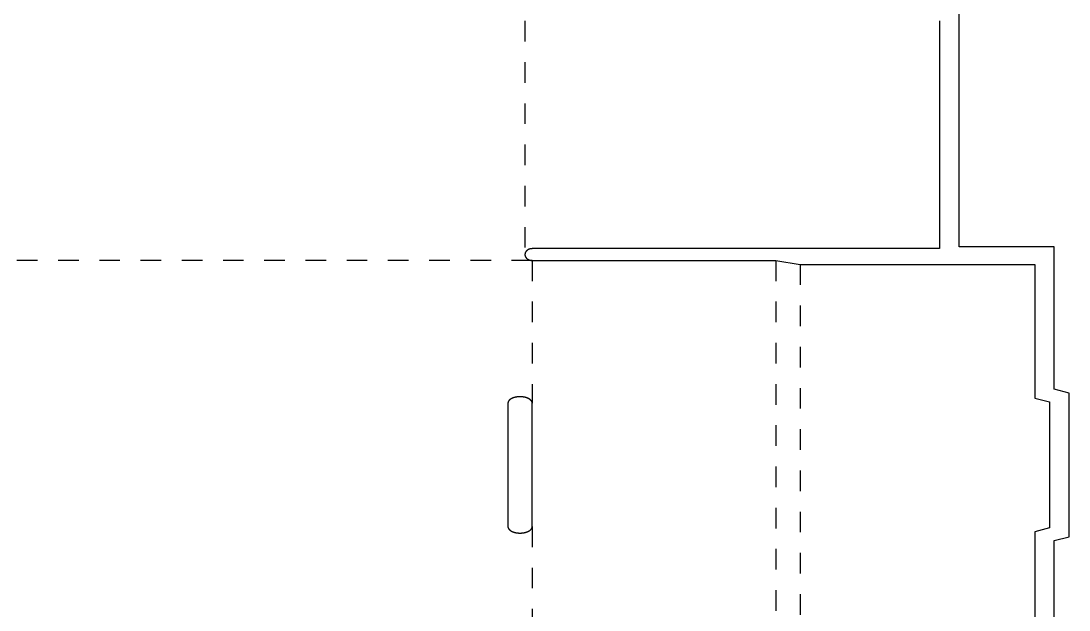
# Model space of a CAD drawing. Extents: x 0 to 1220, y -1241 to 0.
# Drawn here: x 610 to 1220, y -898 to -555 of the extents above; entities that cross this region are included whole.
import ezdxf

# ---------------------------------------------------------------- set-up
doc = ezdxf.new("R2010")
doc.units = 0
doc.linetypes.add('DASHED', pattern=[24, 12, -12])
for name, color, linetype in [('BLEED', 3, 'CONTINUOUS'), ('CREASE', 5, 'DASHED'), ('CUT', 1, 'CONTINUOUS')]:
    doc.layers.add(name, color=color, linetype=linetype)

msp = doc.modelspace()

# ---------------------------------------------------------------- linework, layer by layer
at = {"layer": 'BLEED'}
for p, q in [((1156.261, -686.0333), (1156.261, -546.197)), ((1211.6966, -686.0333), (1156.261, -686.0333)), ((1211.6966, -769.001), (1211.6966, -686.0333)), ((1220.269, -771.2906), (1211.6966, -769.001)), ((1220.269, -854.8891), (1220.269, -771.2906)), ((1211.6966, -857.1787), (1220.269, -854.8891)), ((1211.6966, -927.7409), (1211.6966, -857.1787))]:
    msp.add_line(p, q, dxfattribs=at)
at = {"layer": 'CREASE'}
for p, q in [((903.5204, -554.5882), (903.5204, -690.6055)), ((907.7724, -694.0345), (312.4968, -694.0345)), ((907.7724, -694.0345), (907.7724, -777.2205)), ((1049.5047, -694.0345), (1049.5047, -1090.8849)), ((1063.6779, -696.324), (1063.6779, -1088.5954)), ((907.7724, -848.9588), (907.7724, -935.9606))]:
    msp.add_line(p, q, dxfattribs=at)
at = {"layer": 'CUT'}
for p, q in [((1144.831, -554.5879), (1144.831, -687.1766)), ((903.7721, -689.4439), (903.7498, -689.495)), ((903.7951, -689.3935), (903.7721, -689.4439)), ((903.8189, -689.3431), (903.7951, -689.3935)), ((903.8441, -689.2934), (903.8189, -689.3431)), ((903.87, -689.2438), (903.8441, -689.2934)), ((903.8974, -689.1941), (903.87, -689.2438)), ((903.9254, -689.1458), (903.8974, -689.1941)), ((903.9542, -689.0969), (903.9254, -689.1458)), ((903.9838, -689.0486), (903.9542, -689.0969)), ((904.0147, -689.0011), (903.9838, -689.0486)), ((904.0464, -688.9536), (904.0147, -689.0011)), ((904.0788, -688.9068), (904.0464, -688.9536)), ((904.1126, -688.86), (904.0788, -688.9068)), ((904.1472, -688.8139), (904.1126, -688.86)), ((904.1825, -688.7678), (904.1472, -688.8139)), ((904.2185, -688.7232), (904.1825, -688.7678)), ((904.2559, -688.6778), (904.2185, -688.7232)), ((904.2934, -688.6339), (904.2559, -688.6778)), ((904.3322, -688.59), (904.2934, -688.6339)), ((904.3718, -688.5468), (904.3322, -688.59)), ((904.4129, -688.5036), (904.3718, -688.5468)), ((904.4539, -688.4618), (904.4129, -688.5036)), ((904.4964, -688.4201), (904.4539, -688.4618)), ((904.5389, -688.3783), (904.4964, -688.4201)), ((904.5828, -688.338), (904.5389, -688.3783)), ((904.6274, -688.2977), (904.5828, -688.338)), ((904.6728, -688.2581), (904.6274, -688.2977)), ((904.7189, -688.2192), (904.6728, -688.2581)), ((904.7657, -688.181), (904.7189, -688.2192)), ((904.8132, -688.1429), (904.7657, -688.181)), ((904.8614, -688.1062), (904.8132, -688.1429)), ((904.9111, -688.0694), (904.8614, -688.1062)), ((904.9608, -688.0334), (904.9111, -688.0694)), ((905.0112, -687.9982), (904.9608, -688.0334)), ((905.0623, -687.9636), (905.0112, -687.9982)), ((905.1142, -687.929), (905.0623, -687.9636)), ((905.166, -687.8959), (905.1142, -687.929)), ((905.2193, -687.8635), (905.166, -687.8959)), ((905.2733, -687.8311), (905.2193, -687.8635)), ((905.3273, -687.8002), (905.2733, -687.8311)), ((905.3827, -687.7692), (905.3273, -687.8002)), ((905.4382, -687.7397), (905.3827, -687.7692)), ((905.4943, -687.7102), (905.4382, -687.7397)), ((905.5505, -687.6821), (905.4943, -687.7102)), ((905.6081, -687.654), (905.5505, -687.6821)), ((905.6657, -687.6266), (905.6081, -687.654)), ((905.724, -687.6007), (905.6657, -687.6266)), ((905.783, -687.5748), (905.724, -687.6007)), ((905.8421, -687.5503), (905.783, -687.5748)), ((905.9018, -687.5258), (905.8421, -687.5503)), ((905.9623, -687.5028), (905.9018, -687.5258)), ((906.0228, -687.4805), (905.9623, -687.5028)), ((906.084, -687.4582), (906.0228, -687.4805)), ((906.1452, -687.4373), (906.084, -687.4582)), ((906.2071, -687.4171), (906.1452, -687.4373)), ((906.2698, -687.3977), (906.2071, -687.4171)), ((906.3324, -687.379), (906.2698, -687.3977)), ((906.395, -687.3617), (906.3324, -687.379)), ((906.4584, -687.3444), (906.395, -687.3617)), ((906.5225, -687.3278), (906.4584, -687.3444)), ((906.5858, -687.3127), (906.5225, -687.3278)), ((906.6506, -687.2983), (906.5858, -687.3127)), ((906.7147, -687.2839), (906.6506, -687.2983)), ((906.7795, -687.271), (906.7147, -687.2839)), ((906.845, -687.2587), (906.7795, -687.271)), ((906.9098, -687.2479), (906.845, -687.2587)), ((906.9754, -687.2371), (906.9098, -687.2479)), ((907.0416, -687.2278), (906.9754, -687.2371)), ((907.1071, -687.2184), (907.0416, -687.2278)), ((907.1734, -687.2105), (907.1071, -687.2184)), ((907.2396, -687.2033), (907.1734, -687.2105)), ((907.3058, -687.1975), (907.2396, -687.2033)), ((907.3721, -687.1918), (907.3058, -687.1975)), ((907.439, -687.1867), (907.3721, -687.1918)), ((907.5053, -687.1831), (907.439, -687.1867)), ((907.5722, -687.1802), (907.5053, -687.1831)), ((907.6392, -687.1781), (907.5722, -687.1802)), ((907.7054, -687.1766), (907.6392, -687.1781)), ((907.7724, -687.1766), (907.7054, -687.1766)), ((911.2018, -687.1766), (907.7724, -687.1766)), ((1144.831, -687.1766), (911.2018, -687.1766)), ((903.5222, -690.498), (903.5208, -690.5513)), ((903.5208, -690.5513), (903.5208, -690.6053)), ((903.5208, -690.6053), (903.5208, -690.6593)), ((903.5208, -690.6593), (903.5222, -690.7133)), ((903.5251, -690.444), (903.5222, -690.498)), ((903.5222, -690.7133), (903.5251, -690.7673)), ((903.5287, -690.39), (903.5251, -690.444)), ((903.5251, -690.7673), (903.5287, -690.8206)), ((903.5338, -690.3367), (903.5287, -690.39)), ((903.5287, -690.8206), (903.5338, -690.8746)), ((903.5395, -690.2827), (903.5338, -690.3367)), ((903.5338, -690.8746), (903.5395, -690.9278)), ((903.546, -690.2294), (903.5395, -690.2827)), ((903.5395, -690.9278), (903.546, -690.9818)), ((903.5539, -690.1754), (903.546, -690.2294)), ((903.546, -690.9818), (903.5539, -691.0351)), ((903.5626, -690.1222), (903.5539, -690.1754)), ((903.5539, -691.0351), (903.5626, -691.0884)), ((903.5726, -690.0689), (903.5626, -690.1222)), ((903.5626, -691.0884), (903.5726, -691.1417)), ((903.5834, -690.0156), (903.5726, -690.0689)), ((903.5726, -691.1417), (903.5834, -691.195)), ((903.5957, -689.963), (903.5834, -690.0156)), ((903.5834, -691.195), (903.5957, -691.2482)), ((903.6086, -689.9105), (903.5957, -689.963)), ((903.5957, -691.2482), (903.6086, -691.3008)), ((903.623, -689.8572), (903.6086, -689.9105)), ((903.6086, -691.3008), (903.623, -691.3534)), ((903.6382, -689.8054), (903.623, -689.8572)), ((903.623, -691.3534), (903.6382, -691.4059)), ((903.654, -689.7528), (903.6382, -689.8054)), ((903.6382, -691.4059), (903.654, -691.4585)), ((903.6713, -689.701), (903.654, -689.7528)), ((903.654, -691.4585), (903.6713, -691.5103)), ((903.6893, -689.6491), (903.6713, -689.701)), ((903.6713, -691.5103), (903.6893, -691.5622)), ((903.7087, -689.5973), (903.6893, -689.6491)), ((903.6893, -691.5622), (903.7087, -691.614)), ((903.7289, -689.5462), (903.7087, -689.5973)), ((903.7087, -691.614), (903.7289, -691.6651)), ((903.7498, -689.495), (903.7289, -689.5462)), ((903.7289, -691.6651), (903.7498, -691.7162)), ((903.7498, -691.7162), (903.7721, -691.7674)), ((903.7721, -691.7674), (903.7951, -691.8178)), ((903.7951, -691.8178), (903.8189, -691.8674)), ((903.8189, -691.8674), (903.8441, -691.9178)), ((903.8441, -691.9178), (903.87, -691.9675)), ((903.87, -691.9675), (903.8974, -692.0165)), ((903.8974, -692.0165), (903.9254, -692.0654)), ((903.9254, -692.0654), (903.9542, -692.1144)), ((903.9542, -692.1144), (903.9838, -692.1619)), ((903.9838, -692.1619), (904.0147, -692.2102)), ((904.0147, -692.2102), (904.0464, -692.2577)), ((904.0464, -692.2577), (904.0788, -692.3045)), ((904.0788, -692.3045), (904.1126, -692.3513)), ((904.1126, -692.3513), (904.1472, -692.3974)), ((904.1472, -692.3974), (904.1825, -692.4427)), ((904.1825, -692.4427), (904.2185, -692.4881)), ((904.2185, -692.4881), (904.2559, -692.5327)), ((904.2559, -692.5327), (904.2934, -692.5774)), ((904.2934, -692.5774), (904.3322, -692.6213)), ((904.3322, -692.6213), (904.3718, -692.6645)), ((904.3718, -692.6645), (904.4129, -692.707)), ((904.4129, -692.707), (904.4539, -692.7494)), ((904.4539, -692.7494), (904.4964, -692.7912)), ((904.4964, -692.7912), (904.5389, -692.8322)), ((904.5389, -692.8322), (904.5828, -692.8733)), ((904.5828, -692.8733), (904.6274, -692.9136)), ((904.6274, -692.9136), (904.6728, -692.9525)), ((904.6728, -692.9525), (904.7189, -692.9921)), ((904.7189, -692.9921), (904.7657, -693.0302)), ((904.7657, -693.0302), (904.8132, -693.0677)), ((904.8132, -693.0677), (904.8614, -693.1051)), ((904.8614, -693.1051), (904.9111, -693.1418)), ((904.9111, -693.1418), (904.9608, -693.1778)), ((904.9608, -693.1778), (905.0112, -693.2131)), ((905.0112, -693.2131), (905.0623, -693.2477)), ((905.0623, -693.2477), (905.1142, -693.2815)), ((905.1142, -693.2815), (905.166, -693.3146)), ((905.166, -693.3146), (905.2193, -693.3478)), ((905.2193, -693.3478), (905.2733, -693.3794)), ((905.2733, -693.3794), (905.3273, -693.4111)), ((905.3273, -693.4111), (905.3827, -693.4414)), ((905.3827, -693.4414), (905.4382, -693.4716)), ((905.4382, -693.4716), (905.4943, -693.5004)), ((905.4943, -693.5004), (905.5505, -693.5292)), ((905.5505, -693.5292), (905.6081, -693.5573)), ((905.6081, -693.5573), (905.6657, -693.5839)), ((905.6657, -693.5839), (905.724, -693.6106)), ((905.724, -693.6106), (905.783, -693.6358)), ((905.783, -693.6358), (905.8421, -693.661)), ((905.8421, -693.661), (905.9018, -693.6847)), ((905.9018, -693.6847), (905.9623, -693.7085)), ((905.9623, -693.7085), (906.0228, -693.7308)), ((906.0228, -693.7308), (906.084, -693.7524)), ((906.084, -693.7524), (906.1452, -693.7733)), ((906.1452, -693.7733), (906.2071, -693.7934)), ((906.2071, -693.7934), (906.2698, -693.8129)), ((906.2698, -693.8129), (906.3324, -693.8316)), ((906.3324, -693.8316), (906.395, -693.8496)), ((906.395, -693.8496), (906.4584, -693.8669)), ((906.4584, -693.8669), (906.5225, -693.8827)), ((906.5225, -693.8827), (906.5858, -693.8986)), ((906.5858, -693.8986), (906.6506, -693.913)), ((906.6506, -693.913), (906.7147, -693.9266)), ((906.7147, -693.9266), (906.7795, -693.9396)), ((906.7795, -693.9396), (906.845, -693.9518)), ((906.845, -693.9518), (906.9098, -693.9634)), ((906.9098, -693.9634), (906.9754, -693.9734)), ((906.9754, -693.9734), (907.0416, -693.9835)), ((907.0416, -693.9835), (907.1071, -693.9922)), ((907.1071, -693.9922), (907.1734, -694.0001)), ((907.1734, -694.0001), (907.2396, -694.0073)), ((907.2396, -694.0073), (907.3058, -694.0138)), ((907.3058, -694.0138), (907.3721, -694.0195)), ((907.3721, -694.0195), (907.439, -694.0238)), ((907.439, -694.0238), (907.5053, -694.0274)), ((907.5053, -694.0274), (907.5722, -694.031)), ((907.5722, -694.031), (907.6392, -694.0325)), ((907.6392, -694.0325), (907.7054, -694.0339)), ((907.7054, -694.0339), (907.7724, -694.0346)), ((907.7724, -694.0346), (1049.5044, -694.0346)), ((1049.5044, -694.0346), (1063.6776, -696.3242)), ((1063.6776, -696.3242), (1200.2666, -696.3242)), ((1200.2666, -696.3242), (1200.2666, -774.1678)), ((895.1551, -774.8345), (895.086, -774.882)), ((895.2257, -774.7884), (895.1551, -774.8345)), ((895.297, -774.7423), (895.2257, -774.7884)), ((895.3704, -774.697), (895.297, -774.7423)), ((895.4446, -774.6523), (895.3704, -774.697)), ((895.5202, -774.6084), (895.4446, -774.6523)), ((895.5965, -774.5652), (895.5202, -774.6084)), ((895.675, -774.522), (895.5965, -774.5652)), ((895.7542, -774.4802), (895.675, -774.522)), ((895.8348, -774.4385), (895.7542, -774.4802)), ((895.9162, -774.3982), (895.8348, -774.4385)), ((895.9997, -774.3578), (895.9162, -774.3982)), ((896.0832, -774.319), (895.9997, -774.3578)), ((896.1689, -774.2801), (896.0832, -774.319)), ((896.2553, -774.2426), (896.1689, -774.2801)), ((896.3424, -774.2052), (896.2553, -774.2426)), ((896.431, -774.1692), (896.3424, -774.2052)), ((896.5202, -774.1332), (896.431, -774.1692)), ((896.611, -774.0986), (896.5202, -774.1332)), ((896.7024, -774.0641), (896.611, -774.0986)), ((896.7953, -774.031), (896.7024, -774.0641)), ((896.8889, -773.9986), (896.7953, -774.031)), ((896.9832, -773.9669), (896.8889, -773.9986)), ((897.0782, -773.9359), (896.9832, -773.9669)), ((897.1747, -773.9057), (897.0782, -773.9359)), ((897.2719, -773.8769), (897.1747, -773.9057)), ((897.3698, -773.8481), (897.2719, -773.8769)), ((897.4685, -773.8207), (897.3698, -773.8481)), ((897.5678, -773.7934), (897.4685, -773.8207)), ((897.6686, -773.7674), (897.5678, -773.7934)), ((897.7694, -773.743), (897.6686, -773.7674)), ((897.8717, -773.7185), (897.7694, -773.743)), ((897.9739, -773.6947), (897.8717, -773.7185)), ((898.0769, -773.6724), (897.9739, -773.6947)), ((898.1806, -773.6508), (898.0769, -773.6724)), ((898.285, -773.6299), (898.1806, -773.6508)), ((898.3901, -773.6105), (898.285, -773.6299)), ((898.4959, -773.591), (898.3901, -773.6105)), ((898.6018, -773.573), (898.4959, -773.591)), ((898.709, -773.5558), (898.6018, -773.573)), ((898.8156, -773.5399), (898.709, -773.5558)), ((898.9236, -773.5248), (898.8156, -773.5399)), ((899.0316, -773.5097), (898.9236, -773.5248)), ((899.1396, -773.4967), (899.0316, -773.5097)), ((899.249, -773.4838), (899.1396, -773.4967)), ((899.3578, -773.4722), (899.249, -773.4838)), ((899.4672, -773.4614), (899.3578, -773.4722)), ((899.5774, -773.4514), (899.4672, -773.4614)), ((899.6875, -773.4427), (899.5774, -773.4514)), ((899.7977, -773.4348), (899.6875, -773.4427)), ((899.9078, -773.4276), (899.7977, -773.4348)), ((900.0187, -773.4218), (899.9078, -773.4276)), ((900.1296, -773.4161), (900.0187, -773.4218)), ((900.2405, -773.4118), (900.1296, -773.4161)), ((900.3521, -773.4089), (900.2405, -773.4118)), ((900.463, -773.4067), (900.3521, -773.4089)), ((900.5746, -773.4053), (900.463, -773.4067)), ((900.6862, -773.4046), (900.5746, -773.4053)), ((900.6862, -773.4046), (900.6862, -773.4046)), ((900.797, -773.4053), (900.6862, -773.4046)), ((900.9086, -773.4067), (900.797, -773.4053)), ((901.0195, -773.4089), (900.9086, -773.4067)), ((901.1311, -773.4118), (901.0195, -773.4089)), ((901.242, -773.4161), (901.1311, -773.4118)), ((901.3529, -773.4218), (901.242, -773.4161)), ((901.4638, -773.4276), (901.3529, -773.4218)), ((901.5739, -773.4348), (901.4638, -773.4276)), ((901.6841, -773.4427), (901.5739, -773.4348)), ((901.7942, -773.4514), (901.6841, -773.4427)), ((901.9044, -773.4614), (901.7942, -773.4514)), ((902.0138, -773.4722), (901.9044, -773.4614)), ((902.1226, -773.4838), (902.0138, -773.4722)), ((902.232, -773.4967), (902.1226, -773.4838)), ((902.34, -773.5097), (902.232, -773.4967)), ((902.448, -773.5248), (902.34, -773.5097)), ((902.556, -773.5399), (902.448, -773.5248)), ((902.6626, -773.5558), (902.556, -773.5399)), ((902.7698, -773.573), (902.6626, -773.5558)), ((902.8757, -773.591), (902.7698, -773.573)), ((902.9815, -773.6105), (902.8757, -773.591)), ((903.0866, -773.6299), (902.9815, -773.6105)), ((903.191, -773.6508), (903.0866, -773.6299)), ((903.2947, -773.6724), (903.191, -773.6508)), ((903.3977, -773.6947), (903.2947, -773.6724)), ((903.4999, -773.7185), (903.3977, -773.6947)), ((903.6022, -773.743), (903.4999, -773.7185)), ((903.703, -773.7674), (903.6022, -773.743)), ((903.8038, -773.7934), (903.703, -773.7674)), ((903.9031, -773.8207), (903.8038, -773.7934)), ((904.0018, -773.8481), (903.9031, -773.8207)), ((904.0997, -773.8769), (904.0018, -773.8481)), ((904.1969, -773.9057), (904.0997, -773.8769)), ((904.2934, -773.9359), (904.1969, -773.9057)), ((904.3884, -773.9669), (904.2934, -773.9359)), ((904.4827, -773.9986), (904.3884, -773.9669)), ((904.5763, -774.031), (904.4827, -773.9986)), ((904.6692, -774.0641), (904.5763, -774.031)), ((904.7606, -774.0986), (904.6692, -774.0641)), ((904.8514, -774.1332), (904.7606, -774.0986)), ((904.9406, -774.1692), (904.8514, -774.1332)), ((905.0292, -774.2052), (904.9406, -774.1692)), ((905.1163, -774.2426), (905.0292, -774.2052)), ((905.2027, -774.2801), (905.1163, -774.2426)), ((905.2884, -774.319), (905.2027, -774.2801)), ((905.3719, -774.3578), (905.2884, -774.319)), ((905.4554, -774.3982), (905.3719, -774.3578)), ((905.5368, -774.4385), (905.4554, -774.3982)), ((905.6174, -774.4802), (905.5368, -774.4385)), ((905.6966, -774.522), (905.6174, -774.4802)), ((905.7751, -774.5652), (905.6966, -774.522)), ((905.8514, -774.6084), (905.7751, -774.5652)), ((905.927, -774.6523), (905.8514, -774.6084)), ((906.0012, -774.697), (905.927, -774.6523)), ((906.0746, -774.7423), (906.0012, -774.697)), ((906.1459, -774.7884), (906.0746, -774.7423)), ((906.2165, -774.8345), (906.1459, -774.7884)), ((906.2856, -774.882), (906.2165, -774.8345)), ((1200.2666, -774.1678), (1208.839, -776.4574)), ((893.5999, -777.1608), (893.5992, -777.2206)), ((893.5992, -777.2206), (893.5992, -848.9585)), ((893.6028, -777.1003), (893.5999, -777.1608)), ((893.6071, -777.0406), (893.6028, -777.1003)), ((893.6129, -776.9808), (893.6071, -777.0406)), ((893.6208, -776.921), (893.6129, -776.9808)), ((893.6309, -776.8613), (893.6208, -776.921)), ((893.6417, -776.8015), (893.6309, -776.8613)), ((893.6554, -776.7425), (893.6417, -776.8015)), ((893.6698, -776.6827), (893.6554, -776.7425)), ((893.6863, -776.6237), (893.6698, -776.6827)), ((893.705, -776.5646), (893.6863, -776.6237)), ((893.7245, -776.5056), (893.705, -776.5646)), ((893.7461, -776.4466), (893.7245, -776.5056)), ((893.7698, -776.3882), (893.7461, -776.4466)), ((893.795, -776.3299), (893.7698, -776.3882)), ((893.8217, -776.2716), (893.795, -776.3299)), ((893.8505, -776.2133), (893.8217, -776.2716)), ((893.8807, -776.1557), (893.8505, -776.2133)), ((893.9124, -776.0981), (893.8807, -776.1557)), ((893.9462, -776.0412), (893.9124, -776.0981)), ((893.9815, -775.9843), (893.9462, -776.0412)), ((894.0182, -775.9282), (893.9815, -775.9843)), ((894.0564, -775.8713), (894.0182, -775.9282)), ((894.0967, -775.8158), (894.0564, -775.8713)), ((894.1385, -775.7604), (894.0967, -775.8158)), ((894.1817, -775.705), (894.1385, -775.7604)), ((894.227, -775.6502), (894.1817, -775.705)), ((894.2738, -775.5955), (894.227, -775.6502)), ((894.3221, -775.5415), (894.2738, -775.5955)), ((894.3718, -775.4882), (894.3221, -775.5415)), ((894.4229, -775.435), (894.3718, -775.4882)), ((894.4754, -775.3824), (894.4229, -775.435)), ((894.5302, -775.3298), (894.4754, -775.3824)), ((894.5863, -775.278), (894.5302, -775.3298)), ((894.6432, -775.2269), (894.5863, -775.278)), ((894.7022, -775.1758), (894.6432, -775.2269)), ((894.7627, -775.1254), (894.7022, -775.1758)), ((894.8246, -775.0757), (894.7627, -775.1254)), ((894.888, -775.026), (894.8246, -775.0757)), ((894.9528, -774.9778), (894.888, -775.026)), ((895.019, -774.9295), (894.9528, -774.9778)), ((895.086, -774.882), (895.019, -774.9295)), ((906.3526, -774.9295), (906.2856, -774.882)), ((906.4188, -774.9778), (906.3526, -774.9295)), ((906.4836, -775.026), (906.4188, -774.9778)), ((906.547, -775.0757), (906.4836, -775.026)), ((906.6089, -775.1254), (906.547, -775.0757)), ((906.6694, -775.1758), (906.6089, -775.1254)), ((906.7284, -775.2269), (906.6694, -775.1758)), ((906.7853, -775.278), (906.7284, -775.2269)), ((906.8414, -775.3298), (906.7853, -775.278)), ((906.8962, -775.3824), (906.8414, -775.3298)), ((906.9487, -775.435), (906.8962, -775.3824)), ((906.9998, -775.4882), (906.9487, -775.435)), ((907.0495, -775.5415), (906.9998, -775.4882)), ((907.0978, -775.5955), (907.0495, -775.5415)), ((907.1446, -775.6502), (907.0978, -775.5955)), ((907.1899, -775.705), (907.1446, -775.6502)), ((907.2331, -775.7604), (907.1899, -775.705)), ((907.2749, -775.8158), (907.2331, -775.7604)), ((907.3152, -775.8713), (907.2749, -775.8158)), ((907.3534, -775.9282), (907.3152, -775.8713)), ((907.3901, -775.9843), (907.3534, -775.9282)), ((907.4254, -776.0412), (907.3901, -775.9843)), ((907.4592, -776.0981), (907.4254, -776.0412)), ((907.4909, -776.1557), (907.4592, -776.0981)), ((907.5211, -776.2133), (907.4909, -776.1557)), ((907.5499, -776.2716), (907.5211, -776.2133)), ((907.5766, -776.3299), (907.5499, -776.2716)), ((907.6018, -776.3882), (907.5766, -776.3299)), ((907.6255, -776.4466), (907.6018, -776.3882)), ((907.6471, -776.5056), (907.6255, -776.4466)), ((907.6666, -776.5646), (907.6471, -776.5056)), ((907.6853, -776.6237), (907.6666, -776.5646)), ((907.7018, -776.6827), (907.6853, -776.6237)), ((907.7162, -776.7425), (907.7018, -776.6827)), ((907.7299, -776.8015), (907.7162, -776.7425)), ((907.7407, -776.8613), (907.7299, -776.8015)), ((907.7508, -776.921), (907.7407, -776.8613)), ((907.7587, -776.9808), (907.7508, -776.921)), ((907.7645, -777.0406), (907.7587, -776.9808)), ((907.7688, -777.1003), (907.7645, -777.0406)), ((907.7717, -777.1608), (907.7688, -777.1003)), ((907.7724, -777.2206), (907.7717, -777.1608)), ((907.7724, -848.9585), (907.7724, -777.2206)), ((907.7724, -777.2206), (907.7724, -777.2206)), ((1208.839, -776.4574), (1208.839, -849.7217)), ((893.5992, -848.9585), (893.5999, -849.019)), ((893.5999, -849.019), (893.6028, -849.0787)), ((893.6028, -849.0787), (893.6071, -849.1385)), ((893.6071, -849.1385), (893.6129, -849.1982)), ((893.6129, -849.1982), (893.6208, -849.258)), ((893.6208, -849.258), (893.6309, -849.3178)), ((893.6309, -849.3178), (893.6417, -849.3775)), ((893.6417, -849.3775), (893.6554, -849.4373)), ((893.6554, -849.4373), (893.6698, -849.4963)), ((893.6698, -849.4963), (893.6863, -849.5561)), ((893.6863, -849.5561), (893.705, -849.6151)), ((893.705, -849.6151), (893.7245, -849.6742)), ((893.7245, -849.6742), (893.7461, -849.7325)), ((893.7461, -849.7325), (893.7698, -849.7915)), ((893.7698, -849.7915), (893.795, -849.8498)), ((893.795, -849.8498), (893.8217, -849.9074)), ((893.8217, -849.9074), (893.8505, -849.9658)), ((893.8505, -849.9658), (893.8807, -850.0234)), ((893.8807, -850.0234), (893.9124, -850.081)), ((893.9124, -850.081), (893.9462, -850.1378)), ((893.9462, -850.1378), (893.9815, -850.1947)), ((893.9815, -850.1947), (894.0182, -850.2516)), ((894.0182, -850.2516), (894.0564, -850.3078)), ((894.0564, -850.3078), (894.0967, -850.3632)), ((894.0967, -850.3632), (894.1385, -850.4194)), ((894.1385, -850.4194), (894.1817, -850.4741)), ((894.1817, -850.4741), (894.227, -850.5288)), ((894.227, -850.5288), (894.2738, -850.5835)), ((894.2738, -850.5835), (894.3221, -850.6375)), ((894.3221, -850.6375), (894.3718, -850.6915)), ((894.3718, -850.6915), (894.4229, -850.7441)), ((894.4229, -850.7441), (894.4754, -850.7974)), ((894.4754, -850.7974), (894.5302, -850.8492)), ((894.5302, -850.8492), (894.5863, -850.901)), ((894.5863, -850.901), (894.6432, -850.9529)), ((894.6432, -850.9529), (894.7022, -851.0033)), ((894.7022, -851.0033), (894.7627, -851.0537)), ((894.7627, -851.0537), (894.8246, -851.1034)), ((894.8246, -851.1034), (894.888, -851.153)), ((894.888, -851.153), (894.9528, -851.202)), ((894.9528, -851.202), (895.019, -851.2502)), ((895.019, -851.2502), (895.086, -851.2978)), ((895.086, -851.2978), (895.1551, -851.3446)), ((895.1551, -851.3446), (895.2257, -851.3914)), ((895.2257, -851.3914), (895.297, -851.4367)), ((895.297, -851.4367), (895.3704, -851.4821)), ((895.3704, -851.4821), (895.4446, -851.5267)), ((895.4446, -851.5267), (895.5202, -851.5706)), ((895.5202, -851.5706), (895.5965, -851.6146)), ((895.5965, -851.6146), (895.675, -851.657)), ((895.675, -851.657), (895.7542, -851.6988)), ((895.7542, -851.6988), (895.8348, -851.7406)), ((895.8348, -851.7406), (895.9162, -851.7809)), ((895.9162, -851.7809), (895.9997, -851.8212)), ((895.9997, -851.8212), (896.0832, -851.8601)), ((896.0832, -851.8601), (896.1689, -851.899)), ((896.1689, -851.899), (896.2553, -851.9371)), ((896.2553, -851.9371), (896.3424, -851.9738)), ((896.3424, -851.9738), (896.431, -852.0106)), ((896.431, -852.0106), (896.5202, -852.0458)), ((896.5202, -852.0458), (896.611, -852.0804)), ((896.611, -852.0804), (896.7024, -852.115)), ((896.7024, -852.115), (896.7953, -852.1481)), ((896.7953, -852.1481), (896.8889, -852.1805)), ((896.8889, -852.1805), (896.9832, -852.2122)), ((896.9832, -852.2122), (897.0782, -852.2431)), ((897.0782, -852.2431), (897.1747, -852.2734)), ((897.1747, -852.2734), (897.2719, -852.3029)), ((897.2719, -852.3029), (897.3698, -852.331)), ((897.3698, -852.331), (897.4685, -852.359)), ((897.4685, -852.359), (897.5678, -852.3857)), ((897.5678, -852.3857), (897.6686, -852.4116)), ((897.6686, -852.4116), (897.7694, -852.4368)), ((897.7694, -852.4368), (897.8717, -852.4606)), ((897.8717, -852.4606), (897.9739, -852.4843)), ((897.9739, -852.4843), (898.0769, -852.5066)), ((898.0769, -852.5066), (898.1806, -852.5282)), ((898.1806, -852.5282), (898.285, -852.5491)), ((898.285, -852.5491), (898.3901, -852.5693)), ((898.3901, -852.5693), (898.4959, -852.588)), ((898.4959, -852.588), (898.6018, -852.606)), ((898.6018, -852.606), (898.709, -852.6233)), ((898.709, -852.6233), (898.8156, -852.6391)), ((898.8156, -852.6391), (898.9236, -852.655)), ((898.9236, -852.655), (899.0316, -852.6694)), ((899.0316, -852.6694), (899.1396, -852.683)), ((899.1396, -852.683), (899.249, -852.6953)), ((899.249, -852.6953), (899.3578, -852.7068)), ((899.3578, -852.7068), (899.4672, -852.7176)), ((899.4672, -852.7176), (899.5774, -852.7277)), ((899.5774, -852.7277), (899.6875, -852.7363)), ((899.6875, -852.7363), (899.7977, -852.7442)), ((899.7977, -852.7442), (899.9078, -852.7514)), ((899.9078, -852.7514), (900.0187, -852.7579)), ((900.0187, -852.7579), (900.1296, -852.763)), ((900.1296, -852.763), (900.2405, -852.7673)), ((900.2405, -852.7673), (900.3521, -852.7702)), ((900.3521, -852.7702), (900.463, -852.773)), ((900.463, -852.773), (900.5746, -852.7745)), ((900.5746, -852.7745), (900.6862, -852.7745)), ((900.6862, -852.7745), (900.6862, -852.7745)), ((900.6862, -852.7745), (900.797, -852.7745)), ((900.797, -852.7745), (900.9086, -852.773)), ((900.9086, -852.773), (901.0195, -852.7702)), ((901.0195, -852.7702), (901.1311, -852.7673)), ((901.1311, -852.7673), (901.242, -852.763)), ((901.242, -852.763), (901.3529, -852.7579)), ((901.3529, -852.7579), (901.4638, -852.7514)), ((901.4638, -852.7514), (901.5739, -852.7442)), ((901.5739, -852.7442), (901.6841, -852.7363)), ((901.6841, -852.7363), (901.7942, -852.7277)), ((901.7942, -852.7277), (901.9044, -852.7176)), ((901.9044, -852.7176), (902.0138, -852.7068)), ((902.0138, -852.7068), (902.1226, -852.6953)), ((902.1226, -852.6953), (902.232, -852.683)), ((902.232, -852.683), (902.34, -852.6694)), ((902.34, -852.6694), (902.448, -852.655)), ((902.448, -852.655), (902.556, -852.6391)), ((902.556, -852.6391), (902.6626, -852.6233)), ((902.6626, -852.6233), (902.7698, -852.606)), ((902.7698, -852.606), (902.8757, -852.588)), ((902.8757, -852.588), (902.9815, -852.5693)), ((902.9815, -852.5693), (903.0866, -852.5491)), ((903.0866, -852.5491), (903.191, -852.5282)), ((903.191, -852.5282), (903.2947, -852.5066)), ((903.2947, -852.5066), (903.3977, -852.4843)), ((903.3977, -852.4843), (903.4999, -852.4606)), ((903.4999, -852.4606), (903.6022, -852.4368)), ((903.6022, -852.4368), (903.703, -852.4116)), ((903.703, -852.4116), (903.8038, -852.3857)), ((903.8038, -852.3857), (903.9031, -852.359)), ((903.9031, -852.359), (904.0018, -852.331)), ((904.0018, -852.331), (904.0997, -852.3029)), ((904.0997, -852.3029), (904.1969, -852.2734)), ((904.1969, -852.2734), (904.2934, -852.2431)), ((904.2934, -852.2431), (904.3884, -852.2122)), ((904.3884, -852.2122), (904.4827, -852.1805)), ((904.4827, -852.1805), (904.5763, -852.1481)), ((904.5763, -852.1481), (904.6692, -852.115)), ((904.6692, -852.115), (904.7606, -852.0804)), ((904.7606, -852.0804), (904.8514, -852.0458)), ((904.8514, -852.0458), (904.9406, -852.0106)), ((904.9406, -852.0106), (905.0292, -851.9738)), ((905.0292, -851.9738), (905.1163, -851.9371)), ((905.1163, -851.9371), (905.2027, -851.899)), ((905.2027, -851.899), (905.2884, -851.8601)), ((905.2884, -851.8601), (905.3719, -851.8212)), ((905.3719, -851.8212), (905.4554, -851.7809)), ((905.4554, -851.7809), (905.5368, -851.7406)), ((905.5368, -851.7406), (905.6174, -851.6988)), ((905.6174, -851.6988), (905.6966, -851.657)), ((905.6966, -851.657), (905.7751, -851.6146)), ((905.7751, -851.6146), (905.8514, -851.5706)), ((905.8514, -851.5706), (905.927, -851.5267)), ((905.927, -851.5267), (906.0012, -851.4821)), ((906.0012, -851.4821), (906.0746, -851.4367)), ((906.0746, -851.4367), (906.1459, -851.3914)), ((906.1459, -851.3914), (906.2165, -851.3446)), ((906.2165, -851.3446), (906.2856, -851.2978)), ((906.2856, -851.2978), (906.3526, -851.2502)), ((906.3526, -851.2502), (906.4188, -851.202)), ((906.4188, -851.202), (906.4836, -851.153)), ((906.4836, -851.153), (906.547, -851.1034)), ((906.547, -851.1034), (906.6089, -851.0537)), ((906.6089, -851.0537), (906.6694, -851.0033)), ((906.6694, -851.0033), (906.7284, -850.9529)), ((906.7284, -850.9529), (906.7853, -850.901)), ((906.7853, -850.901), (906.8414, -850.8492)), ((906.8414, -850.8492), (906.8962, -850.7974)), ((906.8962, -850.7974), (906.9487, -850.7441)), ((906.9487, -850.7441), (906.9998, -850.6915)), ((906.9998, -850.6915), (907.0495, -850.6375)), ((907.0495, -850.6375), (907.0978, -850.5835)), ((907.0978, -850.5835), (907.1446, -850.5288)), ((907.1446, -850.5288), (907.1899, -850.4741)), ((907.1899, -850.4741), (907.2331, -850.4194)), ((907.2331, -850.4194), (907.2749, -850.3632)), ((907.2749, -850.3632), (907.3152, -850.3078)), ((907.3152, -850.3078), (907.3534, -850.2516)), ((907.3534, -850.2516), (907.3901, -850.1947)), ((907.3901, -850.1947), (907.4254, -850.1378)), ((907.4254, -850.1378), (907.4592, -850.081)), ((907.4592, -850.081), (907.4909, -850.0234)), ((907.4909, -850.0234), (907.5211, -849.9658)), ((907.5211, -849.9658), (907.5499, -849.9074)), ((907.5499, -849.9074), (907.5766, -849.8498)), ((907.5766, -849.8498), (907.6018, -849.7915)), ((907.6018, -849.7915), (907.6255, -849.7325)), ((907.6255, -849.7325), (907.6471, -849.6742)), ((907.6471, -849.6742), (907.6666, -849.6151)), ((907.6666, -849.6151), (907.6853, -849.5561)), ((907.6853, -849.5561), (907.7018, -849.4963)), ((907.7018, -849.4963), (907.7162, -849.4373)), ((907.7162, -849.4373), (907.7299, -849.3775)), ((907.7299, -849.3775), (907.7407, -849.3178)), ((907.7407, -849.3178), (907.7508, -849.258)), ((907.7508, -849.258), (907.7587, -849.1982)), ((907.7587, -849.1982), (907.7645, -849.1385)), ((907.7645, -849.1385), (907.7688, -849.0787)), ((907.7688, -849.0787), (907.7717, -849.019)), ((907.7717, -849.019), (907.7724, -848.9585)), ((1208.839, -849.7217), (1200.2666, -852.0113)), ((1200.2666, -852.0113), (1200.2666, -932.9076))]:
    msp.add_line(p, q, dxfattribs=at)

doc.saveas('drawing.dxf')
